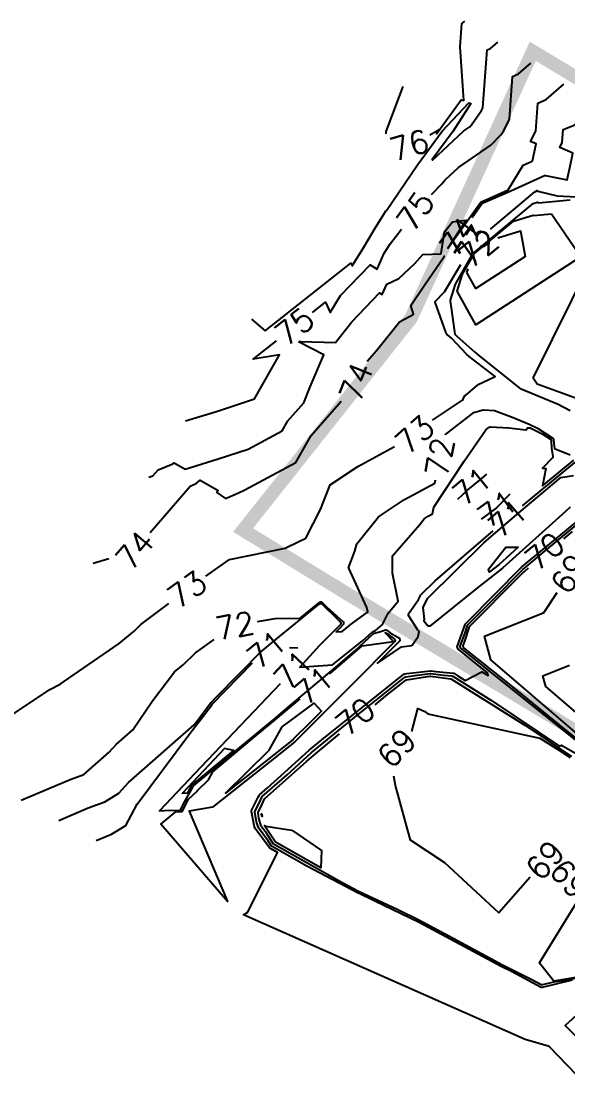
# Model space of a CAD drawing. Header units: metres. Extents: x 729358 to 732680, y 1423022 to 1426117.
# Drawn here: x 730178.5 to 730334.4, y 1425816 to 1426116.6 of the extents above; entities that cross this region are included whole.
import ezdxf

# ---------------------------------------------------------------- set-up
doc = ezdxf.new("R2010")
doc.units = ezdxf.units.M
doc.header["$MEASUREMENT"] = 0
doc.linetypes.add('PHANTOM', pattern=[2.5, 1.25, -0.25, 0.25, -0.25, 0.25, -0.25])
for name, color, linetype in [('36Bound', 6, 'PHANTOM'), ('HR36 IE-Exi_Xref$0$CONTOUR', 8, 'Continuous'), ('HR36 IE-Exi_Xref$0$CONTOURINDEX', 10, 'Continuous'), ('HR36 IE-Exi_Xref$0$CONTOURTEXT', 7, 'Continuous')]:
    doc.layers.add(name, color=color, linetype=linetype)
doc.styles.add('HR36 IE-Exi_Xref$0$5mm', font='simplex', dxfattribs={"height": 5})

msp = doc.modelspace()

# ---------------------------------------------------------------- linework, layer by layer
at = {"layer": '36Bound', "const_width": 3.84}
msp.add_lwpolyline([(730289.62, 1426031.78), (730277.2, 1426016.1), (730269.75, 1426006.7), (730241.78, 1425971.41), (730272.49, 1425952.62), (730351.35, 1425905.24), (730469.54, 1425923.49), (730552.01, 1425970.78), (730324.34, 1426107.99)], close=True, dxfattribs=at)
at = {"layer": 'HR36 IE-Exi_Xref$0$CONTOUR', "flags": 128}
for points, elevation in [([(730244.2, 1426031.58), (730248.09, 1426028.26), (730272.52, 1426047.58), (730272.89, 1426046.76), (730275.93, 1426051.64), (730279.49, 1426057.71), (730282.6, 1426062.53), (730282.61, 1426062.56), (730289.66, 1426072.89), (730291.5, 1426075.59), (730298.52, 1426085.18), (730306.08, 1426093.27), (730306.68, 1426093.09), (730301.61, 1426085.24), (730295.67, 1426077.09), (730295.72, 1426076.92), (730304.66, 1426085.28), (730306.36, 1426086.44), (730306.9, 1426087.02), (730309.74, 1426091.06), (730310.13, 1426091.84), (730311.33, 1426108.37), (730312.33, 1426108.79), (730314.39, 1426110.6)], 75.5), ([(730295.47, 1426067.14), (730298.4, 1426070.13), (730298.41, 1426070.14), (730299.42, 1426071.33), (730303.22, 1426074.88), (730312.4, 1426081.18), (730315.37, 1426084.29), (730316, 1426085.19), (730317.67, 1426088.54), (730318.56, 1426100.8), (730320.26, 1426101.51), (730323.77, 1426104.59)], 75), ([(730214.94, 1425986.52), (730216.08, 1425986.86), (730217.59, 1425988.62), (730221.79, 1425990.32), (730222.13, 1425990.61), (730225.29, 1425988.83), (730234.71, 1425991.71), (730243.23, 1425994.53), (730252.93, 1425999.73), (730254.54, 1426002.57), (730259.06, 1426007.67), (730260.91, 1426012.32), (730264.76, 1426021.39), (730257.79, 1426025.05), (730257.66, 1426025.03), (730257.98, 1426025.28), (730258.03, 1426025.18), (730268.14, 1426024.88), (730272.76, 1426030.85), (730280.69, 1426039.06), (730281.45, 1426038.59), (730282.76, 1426041.54), (730286.19, 1426043.19), (730290.69, 1426047.42), (730292.97, 1426050.06), (730298.18, 1426050.25), (730298.19, 1426050.26), (730299.23, 1426056.45), (730301.47, 1426059.37), (730305.4, 1426059.77), (730300.11, 1426051.8), (730309.42, 1426064.87), (730309.45, 1426064.86), (730309.6, 1426065.02), (730309.61, 1426065.03), (730309.63, 1426065.05), (730311.42, 1426065.81), (730317.29, 1426068.48), (730321.59, 1426075.48), (730324.18, 1426076.65), (730324.25, 1426076.77), (730325.28, 1426081.61), (730323.74, 1426082.28), (730325.21, 1426085.24), (730325.79, 1426093.22), (730328.2, 1426094.23), (730333.15, 1426098.59)], 74.5), ([(730312.3, 1426057.29), (730324.94, 1426067.87), (730325.14, 1426067.97), (730325.62, 1426068.24), (730325.72, 1426068.1), (730325.72, 1426068.1), (730325.75, 1426068.1), (730325.75, 1426068.1), (730325.75, 1426068.1), (730331.25, 1426066.75), (730336.79, 1426066.51)], 73), ([(730329.67, 1426061.61), (730337.3, 1426050.52), (730337.57, 1426049.06), (730337.56, 1426049.05), (730308.1, 1426029.99), (730308.08, 1426030), (730302.78, 1426039.56), (730304.31, 1426044.38), (730307.64, 1426050.17), (730307.7, 1426050.25), (730307.74, 1426050.3), (730318.84, 1426059.48), (730324.43, 1426061.2), (730324.56, 1426061.14), (730329.67, 1426061.61)], 71.5), ([(730261.57, 1426033.52), (730265.25, 1426036.43), (730266.57, 1426033.51), (730269.56, 1426038.3), (730278.04, 1426047.07), (730279.98, 1426045.86), (730281.99, 1426050.39), (730283.7, 1426053.1), (730286.89, 1426057.2)], 75), ([(730314.34, 1426054.77), (730320.85, 1426056.77), (730322.2, 1426049.47), (730322.12, 1426049.4), (730308.09, 1426040.32), (730308.08, 1426040.32), (730305.56, 1426044.87)], 71), ([(730295.75, 1426002.79), (730304.28, 1426008.45), (730304.55, 1426008.77), (730304.99, 1426009.8), (730305.16, 1426009.84), (730305.17, 1426009.83), (730305.28, 1426009.91), (730308.48, 1426012.68), (730308.6, 1426012.81), (730308.62, 1426012.83), (730313.59, 1426015.23), (730306.25, 1426020.9), (730306.25, 1426020.91), (730306.18, 1426020.97), (730305.57, 1426021.51), (730301.14, 1426026.15), (730300.02, 1426027.07), (730299.97, 1426027.11), (730299.84, 1426027.32), (730299.54, 1426027.87), (730296.51, 1426036.38), (730296.5, 1426036.42), (730296.53, 1426036.59), (730299.16, 1426039.39), (730303.83, 1426047.15)], 73), ([(730339.21, 1426008.09), (730325.55, 1426013.07), (730324.42, 1426014.77), (730340.94, 1426048.13)], 71.5), ([(730305.56, 1426044.87), (730305.9, 1426045.94)], 71), ([(730225.35, 1426002.54), (730234.45, 1426005.32), (730245.05, 1426008.84), (730252.18, 1426021.38), (730244.67, 1426020.15), (730251.3, 1426025.4)], 75), ([(730321.4, 1425978.29), (730324.3, 1425980.7), (730336.28, 1425990.62), (730336.43, 1425990.7), (730336.51, 1425990.74), (730336.54, 1425990.75), (730347.44, 1425992.5), (730355.45, 1425994.24), (730355.74, 1425994.19), (730355.77, 1425994.19), (730355.77, 1425994.19), (730356.84, 1425993.69), (730362.9, 1425989.92), (730358.06, 1425994.4), (730374.4, 1426001.41), (730373.67, 1426003.63), (730373.67, 1426003.66), (730373.66, 1426003.69), (730373.65, 1426003.86), (730374.07, 1426007.04)], 71), ([(730189.22, 1425888.61), (730197.61, 1425892.15), (730202.39, 1425893.95), (730206.33, 1425896.35), (730209.13, 1425899.45), (730227.79, 1425915.88), (730232.49, 1425922.06), (730232.53, 1425922.11), (730232.54, 1425922.11), (730234.21, 1425923.82), (730247.16, 1425936.95), (730247.16, 1425936.95), (730247.19, 1425936.98), (730251.12, 1425940.21), (730263.59, 1425950.38), (730263.77, 1425950.46), (730263.82, 1425950.48), (730263.87, 1425950.48), (730263.92, 1425950.45), (730264.11, 1425950.44), (730264.27, 1425950.35), (730268.46, 1425946.16), (730269.49, 1425945.24), (730269.59, 1425945.07), (730269.6, 1425944.94), (730269.62, 1425944.74), (730269.54, 1425944.56), (730269.51, 1425944.52), (730263.51, 1425938.38), (730257.91, 1425932.35), (730267.26, 1425932.95), (730275.83, 1425939.8), (730278.68, 1425942.42), (730278.83, 1425942.5), (730278.83, 1425942.51), (730278.94, 1425942.55), (730278.94, 1425942.55), (730278.99, 1425942.57), (730279.4, 1425942.71), (730281.41, 1425944.39), (730281.51, 1425944.45), (730283.14, 1425947.76), (730283.15, 1425947.76), (730285.98, 1425951.17), (730284.36, 1425959.14), (730284.37, 1425964.08), (730292.03, 1425972.93), (730293.42, 1425974.65), (730294.5, 1425975.37), (730295.75, 1425976.05), (730296.11, 1425977.93), (730304.81, 1425991.11), (730310.92, 1425999.97), (730311.94, 1426000.77), (730311.97, 1426000.79), (730312.27, 1426000.86), (730312.3, 1426000.86), (730317.48, 1426000.59), (730322.41, 1425999.99), (730322.49, 1426000.02), (730322.85, 1426000.54), (730323.56, 1426000.55), (730327.05, 1425998.88), (730329.38, 1425997.33), (730329.48, 1425997.24), (730329.58, 1425997.07), (730329.63, 1425996.93), (730329.72, 1425994.77), (730330.07, 1425992.37), (730330.07, 1425992.34), (730329.98, 1425992.05), (730329.97, 1425992.02), (730327.08, 1425989.12), (730328.02, 1425988.95), (730327.1, 1425983.99), (730336, 1425991.36)], 71.5), ([(730231.18, 1425958.24), (730237.89, 1425963.02), (730253.8, 1425966.27), (730257.63, 1425968.13), (730259.64, 1425969.11), (730263.83, 1425977.33), (730266.57, 1425984.33), (730274.46, 1425989.57), (730284.9, 1425995.29)], 73), ([(730305.84, 1425982.91), (730309.31, 1425985.78), (730311.28, 1425987.39)], 71), ([(730335, 1425977.96), (730333.68, 1425976.75), (730315.73, 1425960.57), (730308.73, 1425955.04), (730295, 1425944.04), (730294.83, 1425943.98), (730294.62, 1425944.04), (730294.55, 1425944.04), (730294.39, 1425944.18), (730294.15, 1425944.34), (730294.13, 1425944.36), (730293.43, 1425945.37), (730293.41, 1425945.61), (730293.49, 1425945.9), (730293.06, 1425949.37), (730294.33, 1425951.88), (730294.35, 1425951.9), (730294.4, 1425951.96), (730310.46, 1425967.89), (730320.33, 1425976.36), (730332.38, 1425986.39), (730335.93, 1425986.94)], 70.5), ([(730302.95, 1425980.27), (730305.84, 1425982.91)], 71), ([(730317.83, 1425981.69), (730314.04, 1425977.78), (730314.03, 1425977.77), (730314.01, 1425977.75)], 70.5), ([(730336.78, 1425816.01), (730329.01, 1425824.16), (730329.01, 1425824.16), (730328.69, 1425824.25), (730322.2, 1425826.11), (730241.94, 1425861.65), (730241.94, 1425861.66), (730243.11, 1425862.42), (730243.11, 1425862.42), (730251.6, 1425879.5), (730249.74, 1425880.49), (730249.5, 1425880.63), (730249.5, 1425880.63), (730249.36, 1425880.74), (730249.33, 1425880.8), (730245.23, 1425886.29), (730245.22, 1425886.32), (730245.13, 1425886.52), (730244.97, 1425887.11), (730244.18, 1425891.12), (730244.18, 1425891.13), (730244.18, 1425891.18), (730244.22, 1425891.45), (730246.12, 1425895.24), (730246.34, 1425895.73), (730246.43, 1425895.85), (730246.45, 1425895.87), (730248.73, 1425897.89), (730260.59, 1425908.64), (730260.61, 1425908.66), (730264.24, 1425911.63), (730287.64, 1425930.28), (730287.65, 1425930.28), (730287.86, 1425930.37), (730288.49, 1425930.47), (730295.15, 1425931.31), (730295.19, 1425931.31), (730295.32, 1425931.31), (730296.78, 1425931.1), (730301.64, 1425930.65), (730301.84, 1425930.58), (730301.85, 1425930.58), (730303, 1425929.86), (730305.03, 1425928.49), (730309.79, 1425930.99), (730311.62, 1425929.92), (730311.48, 1425930.74), (730302.97, 1425937.55), (730302.95, 1425937.57), (730302.95, 1425937.6), (730302.8, 1425938.12), (730302.81, 1425938.13), (730305.1, 1425944.45), (730305.15, 1425944.6), (730305.15, 1425944.6), (730305.25, 1425944.77), (730305.75, 1425945.27), (730321.08, 1425960.75), (730321.08, 1425960.75), (730321.12, 1425960.78), (730321.25, 1425960.89), (730340.87, 1425977.09)], 70.5), ([(730314.01, 1425977.75), (730309.59, 1425974.51)], 70.5), ([(730252.36, 1425927.55), (730229.7, 1425903.76), (730217.95, 1425891.31), (730220.68, 1425891.52), (730223.83, 1425891.45), (730225.18, 1425894.04), (730227.55, 1425898.28), (730227.6, 1425898.35), (730227.69, 1425898.45), (730237.05, 1425906.31), (730250.66, 1425917.53), (730255.83, 1425921.92), (730267.02, 1425931.27), (730273.5, 1425936.85), (730278.99, 1425941.89), (730279.05, 1425941.92), (730279.18, 1425941.99), (730279.23, 1425942.01), (730279.24, 1425942.02), (730280.62, 1425942.35), (730282.34, 1425942.93), (730282.45, 1425942.93), (730282.7, 1425942.91), (730282.76, 1425942.87), (730283.69, 1425942.14), (730286.35, 1425940.57), (730286.38, 1425940.54), (730286.5, 1425939.91), (730286.51, 1425939.88), (730286.5, 1425939.84), (730286.49, 1425939.83), (730284.67, 1425937.99), (730280.1, 1425933.42), (730286.91, 1425938.15), (730286.95, 1425938.16), (730289.87, 1425938.53), (730289.99, 1425938.58), (730291.66, 1425941.05), (730291.79, 1425941.5), (730291.98, 1425942.52), (730291.83, 1425942.63), (730291.59, 1425942.89), (730291.46, 1425943.07), (730288.94, 1425947.02), (730288.93, 1425947.03), (730288.93, 1425947.03), (730288.95, 1425947.51), (730288.95, 1425947.52), (730291.8, 1425951.63), (730292.45, 1425952.92), (730292.55, 1425953.03), (730292.56, 1425953.05), (730296.53, 1425956.98), (730313.07, 1425971.18)], 71), ([(730333.2, 1425968.95), (730335.67, 1425971)], 69.5), ([(730347.33, 1425903.84), (730338.51, 1425910.51), (730338.5, 1425910.52), (730316.25, 1425928.58), (730304.69, 1425937.83), (730304.57, 1425937.99), (730304.54, 1425938.19), (730304.51, 1425938.3), (730304.52, 1425938.39), (730305.02, 1425939.75), (730306.31, 1425943.82), (730306.39, 1425943.95), (730306.42, 1425944), (730320.28, 1425957.97), (730321.89, 1425959.6), (730321.94, 1425959.64), (730321.94, 1425959.64), (730323.11, 1425960.61)], 69.5), ([(730346.81, 1425904.7), (730339, 1425911.61), (730338.98, 1425911.62), (730312.39, 1425934.38), (730310.54, 1425941.19), (730327.56, 1425947.94), (730327.6, 1425947.97), (730331.26, 1425953.58)], 69), ([(730167.06, 1425912.79), (730186.73, 1425925.99), (730189.62, 1425927.46), (730190.62, 1425928.12), (730206.42, 1425939.04), (730210.75, 1425942.59), (730212.65, 1425944.47), (730220.6, 1425950.51)], 73), ([(730266.39, 1425930.37), (730267.26, 1425931.09), (730275.7, 1425938.36), (730284.62, 1425939.65), (730284.62, 1425939.66), (730282.25, 1425942.14), (730282.25, 1425942.14), (730282.26, 1425942.14), (730282.5, 1425942.14), (730282.51, 1425942.14), (730282.65, 1425942.06), (730284.89, 1425940.31), (730284.89, 1425940.31), (730285.04, 1425940.11), (730285.04, 1425940.11), (730285.08, 1425939.87), (730285.01, 1425939.64)], 70.5), ([(730285.01, 1425939.64), (730284.95, 1425939.55), (730272.63, 1425927.11), (730256.6, 1425911.09), (730256.6, 1425911.08), (730256.57, 1425911.06), (730249.49, 1425905.44), (730233.04, 1425892.38), (730226.45, 1425891.26), (730237.34, 1425865.48), (730218.36, 1425887.57), (730222.73, 1425891.11), (730223.8, 1425891.19), (730224.4, 1425891.18), (730226.24, 1425894.69), (730228.78, 1425897.08), (730228.9, 1425897.21), (730231.9, 1425900.18), (730233.19, 1425902.49), (730244.98, 1425912.38), (730250.95, 1425917.31), (730258.02, 1425923.31)], 70.5), ([(730255.04, 1425937.95), (730257.38, 1425937.83)], 71), ([(730199.9, 1425882.87), (730202.69, 1425884.05), (730204.28, 1425884.65), (730208.34, 1425887.12), (730211.6, 1425893.2), (730226.3, 1425912.98), (730232.93, 1425921.7), (730232.94, 1425921.71), (730232.98, 1425921.75), (730244.5, 1425933.51)], 71), ([(730340, 1425916.52), (730328.02, 1425926.77), (730327.18, 1425929.84), (730334.85, 1425932.88)], 68.5), ([(730279.43, 1425921.59), (730282.98, 1425924.5), (730288.16, 1425928.62)], 69.5), ([(730288.16, 1425928.62), (730288.33, 1425928.7), (730288.37, 1425928.72), (730294.33, 1425929.68), (730295.14, 1425929.78), (730295.28, 1425929.78), (730295.29, 1425929.78), (730300.94, 1425928.95), (730301, 1425928.95), (730301, 1425928.95), (730301.22, 1425928.87), (730322.12, 1425915.79), (730335.42, 1425906.83)], 69.5), ([(730289.9, 1425913.99), (730291.63, 1425920.5), (730291.71, 1425920.5), (730293.55, 1425919.69), (730293.58, 1425919.68), (730294.43, 1425919.02), (730294.47, 1425919), (730326.34, 1425912.1), (730331.69, 1425908.76), (730335, 1425906.53)], 69), ([(730341.21, 1425844.3), (730329.87, 1425842.38), (730327.1, 1425841.68), (730327.02, 1425841.68), (730326.94, 1425841.69), (730326.76, 1425841.74), (730324.09, 1425843.17), (730315.7, 1425847.3), (730315.7, 1425847.3), (730300.41, 1425855.59), (730291.86, 1425860.17), (730291.85, 1425860.18), (730291.83, 1425860.19), (730285.86, 1425863.09), (730274.7, 1425868.3), (730274.7, 1425868.3), (730274.66, 1425868.33), (730270.22, 1425870.68), (730250.61, 1425881.73), (730250.54, 1425881.79), (730250.48, 1425881.85), (730248.41, 1425884.94), (730247.04, 1425886.78), (730246.98, 1425886.91), (730246.95, 1425886.98), (730246.31, 1425889.29), (730246.05, 1425890.63), (730246.04, 1425890.67), (730246.07, 1425890.85), (730246.08, 1425890.94), (730246.71, 1425892.19), (730247.88, 1425894.73), (730247.9, 1425894.75), (730248.01, 1425894.9), (730259.88, 1425905.41), (730261.81, 1425907.16), (730261.81, 1425907.16), (730269.3, 1425913.29)], 69.5), ([(730224.47, 1425896.39), (730224.45, 1425896.34), (730225.99, 1425896.44), (730227.16, 1425898.54), (730227.28, 1425898.68), (730227.3, 1425898.71), (730229.12, 1425900.24), (730239.17, 1425908.53), (730236.52, 1425909.16), (730224.47, 1425896.39)], 71.5), ([(730323.61, 1425872.41), (730314.7, 1425862.22), (730299.3, 1425876.48), (730289.53, 1425883.01), (730285.22, 1425898.61), (730284.76, 1425901.18)], 69), ([(730246.99, 1425890.38), (730246.99, 1425890.38), (730246.97, 1425890.44), (730246.98, 1425890.46), (730246.99, 1425890.42), (730247.09, 1425890.34), (730247.18, 1425889.68), (730246.99, 1425890.38)], 69), ([(730247.95, 1425887.02), (730247.91, 1425887.12), (730248.3, 1425887.01), (730255.62, 1425885.87), (730255.65, 1425885.85), (730264.09, 1425879.98), (730263.96, 1425875.08), (730251.17, 1425882.28), (730251.06, 1425882.38), (730251.04, 1425882.4), (730247.96, 1425887.01), (730247.95, 1425887.02)], 69), ([(730326.23, 1425847.92), (730326.24, 1425847.96), (730336.91, 1425865.24)], 69), ([(730341.07, 1425844.57), (730330.36, 1425842.75), (730326.23, 1425847.92)], 69)]:
    msp.add_lwpolyline(points, dxfattribs=dict(at, elevation=elevation))
at = {"layer": 'HR36 IE-Exi_Xref$0$CONTOURINDEX', "flags": 128}
for points, elevation in [([(730295, 1426084.13), (730297.68, 1426085.7), (730296.87, 1426084.45), (730303.96, 1426094.13), (730304.66, 1426093.92), (730303.61, 1426109.22), (730304.1, 1426115.94), (730304.39, 1426116.06), (730305, 1426116.6)], 76), ([(730287.33, 1426097.97), (730282.44, 1426085.08), (730282.5, 1426084.46)], 76), ([(730307.06, 1426060.55), (730309.96, 1426064.62), (730309.97, 1426064.62), (730310.04, 1426064.69), (730310.05, 1426064.7), (730310.17, 1426064.79), (730318.07, 1426068.17), (730327.69, 1426072.54), (730327.71, 1426072.53), (730327.72, 1426072.53), (730327.79, 1426072.54), (730328, 1426072.57), (730334.15, 1426071.27), (730335.25, 1426076.5), (730335.25, 1426076.52), (730335.76, 1426078.93), (730332.07, 1426080.56), (730332.75, 1426081.93), (730333.02, 1426085.65), (730336.13, 1426086.95), (730342.54, 1426092.59)], 74), ([(730334.99, 1426005.46), (730331.62, 1426007.21), (730321.03, 1426011.62), (730321, 1426011.64), (730320.92, 1426011.69), (730309.65, 1426020.77), (730307.89, 1426022.13), (730307.87, 1426022.14), (730307.87, 1426022.15), (730302.83, 1426026.6), (730302.43, 1426027.02), (730302.35, 1426027.11), (730302.27, 1426027.32), (730302.26, 1426027.34), (730301.14, 1426034.84), (730300.86, 1426036.74), (730300.85, 1426036.77), (730300.87, 1426036.84), (730300.89, 1426037.03), (730302.34, 1426041.6), (730307.4, 1426050.41), (730307.44, 1426050.46), (730307.5, 1426050.54), (730324.41, 1426064.52), (730325.69, 1426064.92), (730325.97, 1426064.77), (730334.97, 1426065.6)], 72), ([(730277.15, 1426019.57), (730279.83, 1426022.68), (730286.37, 1426030.78), (730290.3, 1426032.95), (730290.32, 1426032.96), (730289.55, 1426035.46), (730293.48, 1426041.27), (730293.49, 1426041.31), (730299.05, 1426049.49), (730299.07, 1426049.51), (730299.06, 1426049.52), (730299.24, 1426049.75)], 74), ([(730215.32, 1425970.76), (730226.65, 1425983.97), (730228.38, 1425984.67), (730229.54, 1425985.63), (730234.63, 1425982.75), (730234.26, 1425982.15), (730236.79, 1425980.47), (730240.32, 1425981.99), (730242.27, 1425982.94), (730256.77, 1425990.71), (730261.16, 1425998.44), (730269.76, 1426008.16)], 74), ([(730299.43, 1425998.57), (730299.51, 1425998.68), (730307.54, 1426004.97), (730307.79, 1426005.09), (730310.16, 1426005.68), (730310.34, 1426005.7), (730313.39, 1426005.53), (730318.8, 1426003.54), (730323.27, 1426001.67), (730323.32, 1426001.65), (730323.35, 1426001.63), (730325.65, 1426000.53), (730330.02, 1425997.63), (730330.07, 1425997.59), (730330.26, 1425997.28), (730330.28, 1425997.21), (730330.32, 1425996.23), (730330.55, 1425994.71), (730334.97, 1425992.87)], 72), ([(730245.89, 1425945.33), (730250.92, 1425946.24), (730258.03, 1425946.33), (730263.61, 1425950.88), (730263.66, 1425950.9), (730263.83, 1425950.98), (730264.02, 1425950.97), (730264.16, 1425950.89), (730264.22, 1425950.88), (730264.27, 1425950.85), (730265.59, 1425949.54), (730270.34, 1425945.29), (730270.36, 1425945.25), (730270.4, 1425944.64), (730270.4, 1425944.6), (730270.39, 1425944.57), (730270.38, 1425944.56), (730269.31, 1425943.46), (730268.31, 1425942.39), (730269.98, 1425942.5), (730272.08, 1425944.17), (730272.14, 1425944.21), (730272.32, 1425944.36), (730277.19, 1425947.91), (730277.19, 1425947.91), (730277.19, 1425947.91), (730277.24, 1425947.95), (730277.24, 1425947.95), (730277.27, 1425948.02), (730277.27, 1425948.02), (730277.33, 1425948.08), (730277.07, 1425949.35), (730271.92, 1425960.6), (730271.87, 1425960.65), (730273.63, 1425965.4), (730274.18, 1425967.51), (730280.41, 1425975.18), (730287.82, 1425980.1), (730296.42, 1425984.82), (730296.6, 1425985.77)], 72), ([(730336.95, 1425911.2), (730303.83, 1425937.69), (730303.76, 1425937.78), (730303.74, 1425937.89), (730303.65, 1425938.21), (730303.66, 1425938.26), (730305.06, 1425942.1), (730305.73, 1425944.21), (730305.77, 1425944.28), (730305.84, 1425944.38), (730313.01, 1425951.62), (730321.49, 1425960.17), (730321.51, 1425960.19), (730321.53, 1425960.21), (730328.46, 1425965.95), (730341.12, 1425976.4)], 70), ([(730314.74, 1425961.63), (730311.93, 1425959.41), (730311.7, 1425960.29), (730316.66, 1425966.53), (730320.17, 1425966.58), (730316.86, 1425963.54), (730314.74, 1425961.63)], 70), ([(730199.02, 1425962), (730203.48, 1425963.34)], 74), ([(730178.55, 1425894.34), (730192.52, 1425900.25), (730196.37, 1425901.7), (730203.65, 1425908.1), (730205.61, 1425910.28), (730210.32, 1425914.43), (730215.95, 1425922.76), (730222.22, 1425930.95), (730224.73, 1425933.01), (730228.17, 1425936.4), (730233.52, 1425940.17)], 72), ([(730287.9, 1425929.45), (730287.99, 1425929.49), (730288.12, 1425929.55), (730291.41, 1425930.07), (730295.15, 1425930.54), (730295.23, 1425930.54), (730295.31, 1425930.54), (730298.86, 1425930.03), (730301.32, 1425929.8), (730301.42, 1425929.77), (730301.53, 1425929.72), (730312.56, 1425922.83), (730331.96, 1425909.75), (730332.55, 1425910.06), (730336.31, 1425907.86)], 70), ([(730335.58, 1425843.06), (730327.05, 1425840.9), (730327.03, 1425840.9), (730326.77, 1425840.93), (730326.71, 1425840.95), (730318.24, 1425845.48), (730315.33, 1425846.92), (730315.33, 1425846.92), (730310.01, 1425849.8), (730291.97, 1425859.46), (730291.95, 1425859.47), (730291.95, 1425859.47), (730279.33, 1425865.61), (730274.63, 1425867.81), (730274.62, 1425867.81), (730274.6, 1425867.82), (730259.98, 1425875.59), (730250.06, 1425881.18), (730250.02, 1425881.21), (730249.92, 1425881.3), (730248.87, 1425882.87), (730246.14, 1425886.53), (730246.1, 1425886.62), (730246.04, 1425886.75), (730245.64, 1425888.2), (730245.11, 1425890.87), (730245.11, 1425890.9), (730245.13, 1425891.01), (730245.15, 1425891.19), (730246.41, 1425893.72), (730247.11, 1425895.23), (730247.16, 1425895.3), (730247.23, 1425895.39), (730254.31, 1425901.65), (730261.2, 1425907.9), (730261.21, 1425907.91), (730273.61, 1425918.06), (730287.9, 1425929.45)], 70), ([(730252.87, 1425915.28), (730252.88, 1425915.29), (730262.02, 1425922.08), (730264.11, 1425919.78), (730260.58, 1425916.22), (730256.1, 1425911.75), (730256.08, 1425911.73), (730256.08, 1425911.72), (730236.73, 1425896.37), (730249.18, 1425908.68), (730252.87, 1425915.28)], 70), ([(730337.77, 1425825.94), (730333.56, 1425830.1), (730337.91, 1425834.09)], 70)]:
    msp.add_lwpolyline(points, dxfattribs=dict(at, elevation=elevation))

# ---------------------------------------------------------------- texts
at = {"layer": 'HR36 IE-Exi_Xref$0$CONTOURTEXT', "char_height": 6.5, "attachment_point": 5, "style": 'HR36 IE-Exi_Xref$0$5mm'}
for s, insert, rotation in [('{76}', (730289.16, 1426081.21, 76), 16.4839), ('{75}', (730290.88, 1426062.39, 75), 53.6841), ('{74}', (730303.16, 1426055.14, 74), 53.9102), ('{73}', (730307.25, 1426052.73, 73), 57.9678), ('{72}', (730308.94, 1426051.73, 72), 39.5908), ('{75}', (730256.43, 1426029.46, 75), 38.3374), ('{74}', (730273.99, 1426013.66, 74), 68.3078), ('{73}', (730290.7, 1425998.62, 73), 41.5627), ('{72}', (730297.83, 1425992.21, 72), 79.1768), ('{71}', (730307.05, 1425983.91, 71), 39.5654), ('{71}', (730314.24, 1425977.44, 71), 36.316), ('{71}', (730317.23, 1425974.75, 71), 40.6392), ('{74}', (730210.98, 1425965.7, 74), 49.3803), ('{70}', (730327.7, 1425965.32, 70), 39.599), ('{69}', (730334.77, 1425958.97, 69), 56.8937), ('{73}', (730225.84, 1425954.45, 73), 35.4162), ('{72}', (730239.44, 1425944.15, 72), 10.3333), ('{71}', (730248.46, 1425937.33, 71), 39.4273), ('{71}', (730256.09, 1425931.55, 71), 47.1038), ('{71}', (730262, 1425927.08, 71), 39.8654), ('{70}', (730273.76, 1425918.18, 70), 38.5622), ('{69}', (730285.56, 1425909.25, 69), 46.8109), ('{69}', (730327.84, 1425877.25, 69), 48.8407), ('{69}', (730334.8, 1425871.99, 69), 311.9906)]:
    msp.add_mtext(s, dxfattribs=dict(at, insert=insert, rotation=rotation))

doc.saveas('drawing.dxf')
